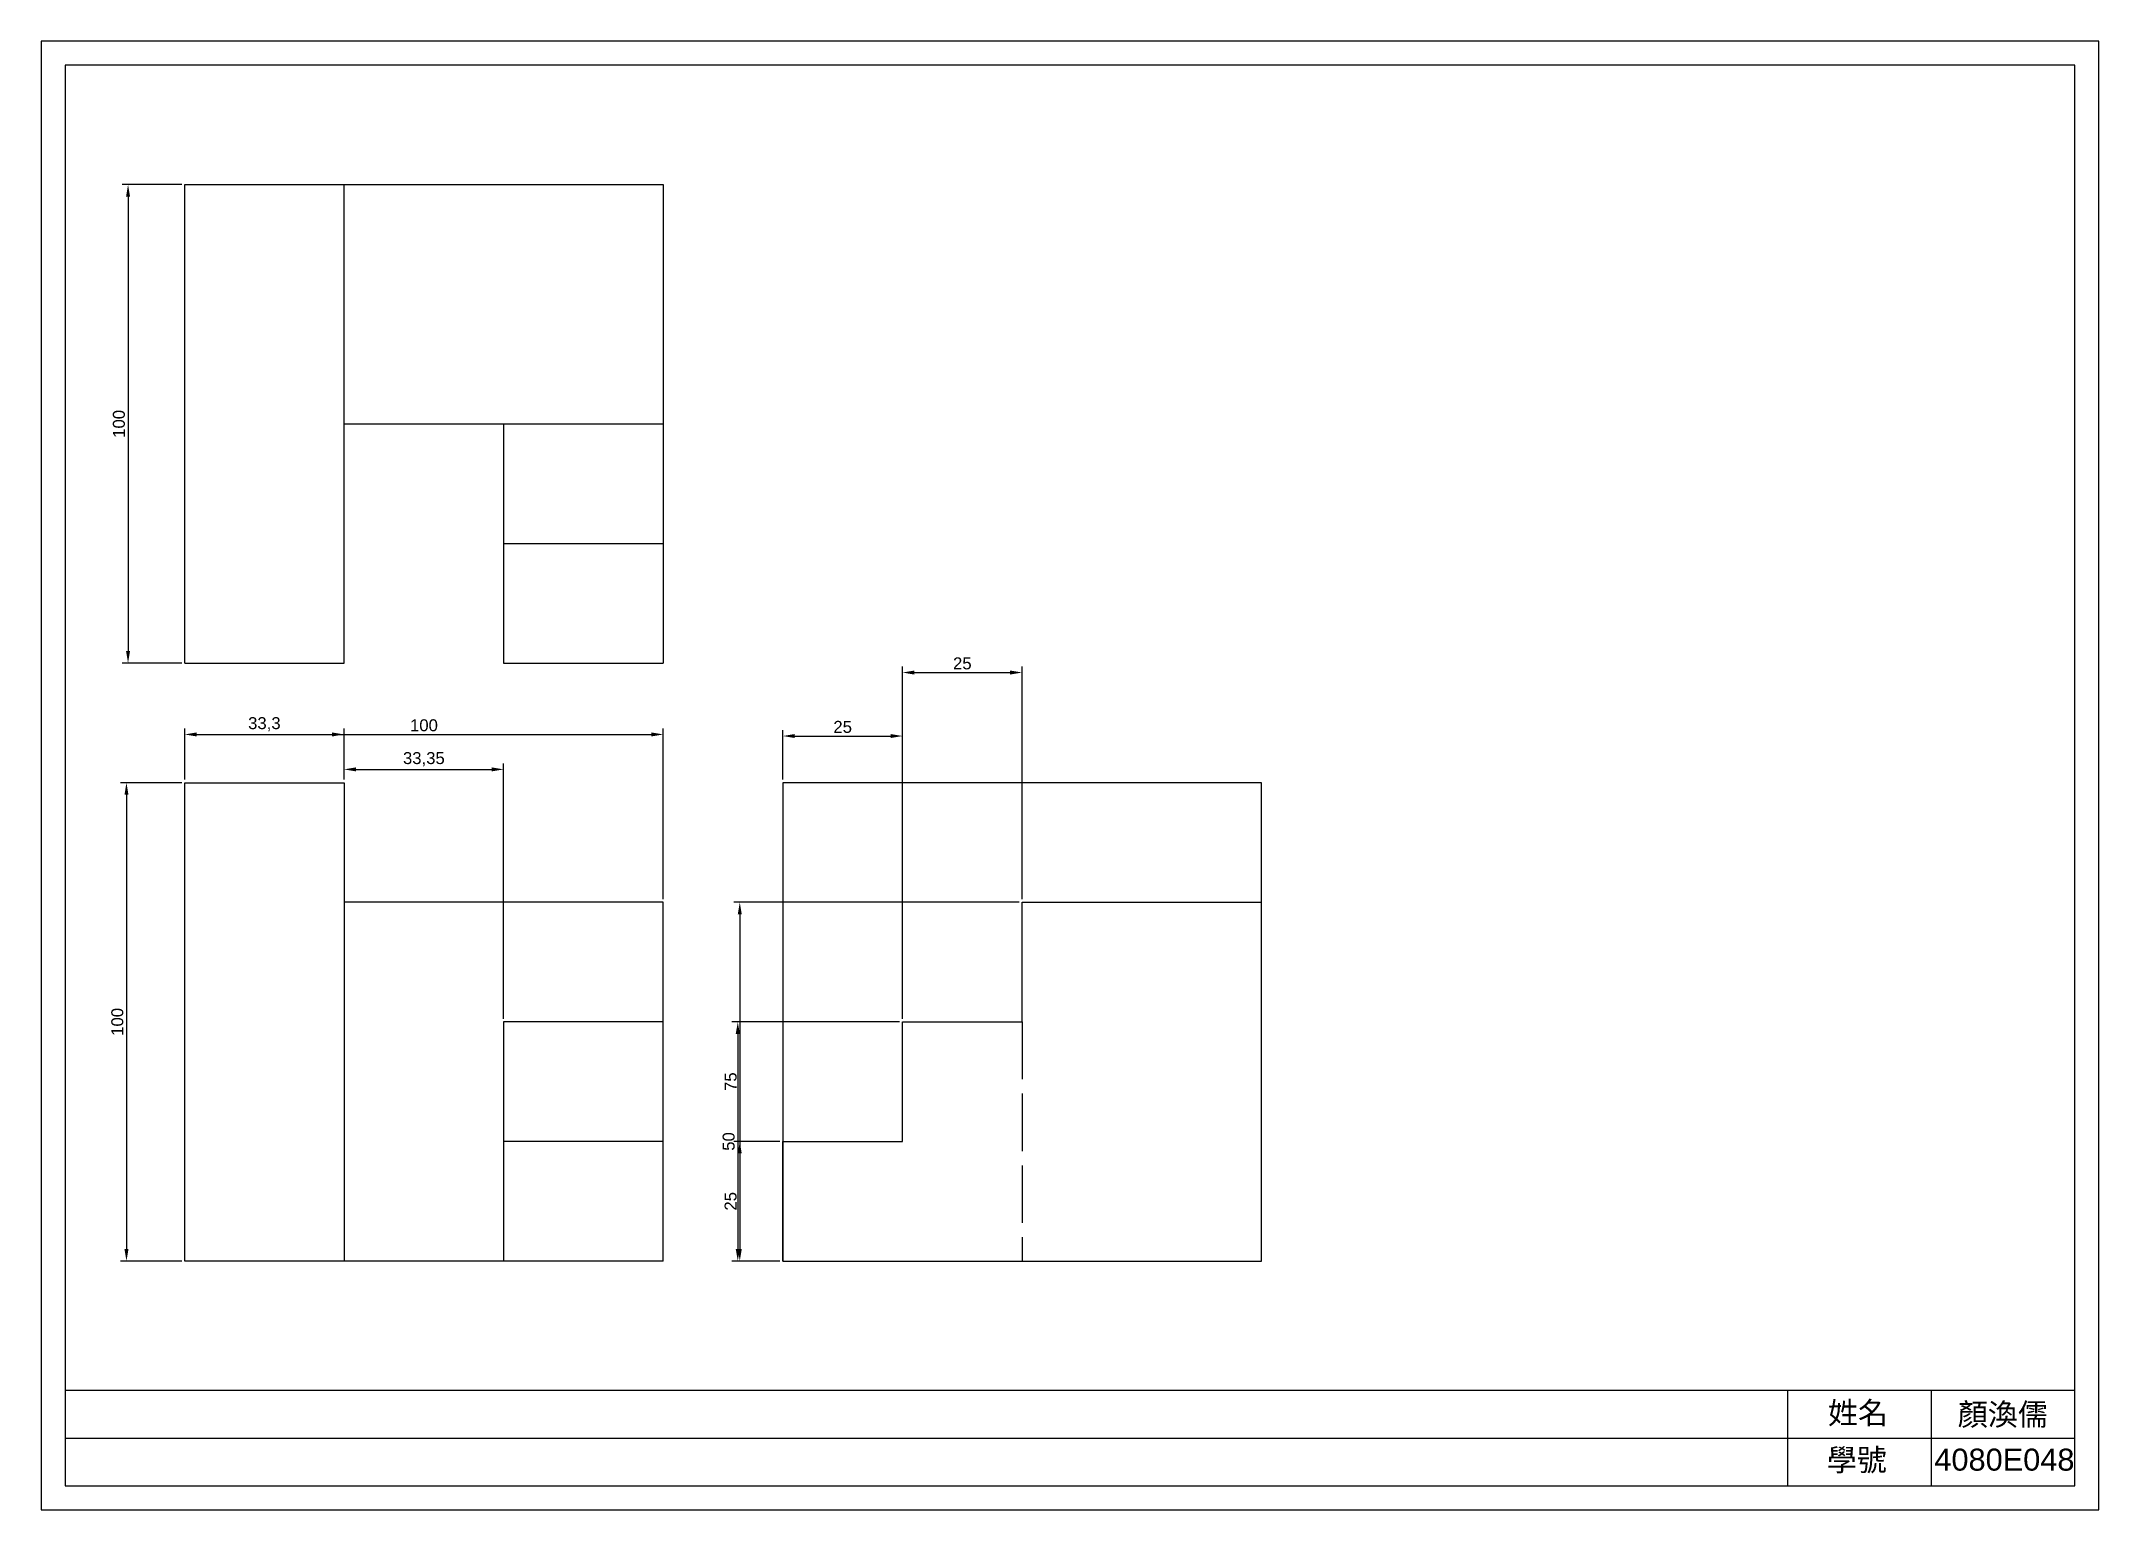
# Model space of a CAD drawing. Header units: millimetres. Extents: x 2904 to 3334, y 1492 to 1799.
import ezdxf

# ---------------------------------------------------------------- set-up
doc = ezdxf.new("R2010")
doc.units = ezdxf.units.MM
doc.linetypes.add('ACAD_ISO02W100', pattern=[15, 12, -3])
doc.styles.get("Standard").update_dxf_attribs({"font": 'arial.ttf'})
doc.dimstyles.new('ISO-25', dxfattribs={"dimtxt": 2.5, "dimasz": 2.5, "dimexe": 1.25, "dimexo": 0.625, "dimtad": 1, "dimtxsty": 'Standard', "dimcen": 2.5, "dimadec": 0, "dimazin": 0, "dimtfac": 1, "dimtmove": 0, "dimatfit": 3, "dimfxl": 1, "dimarcsym": 0})

# ---------------------------------------------------------------- blocks, each defined once
blk = doc.blocks.new('*D23')
at = {"color": 0, "lineweight": -2, "transparency": 16777216}
for p, q in [((2933.48, 1768.95), (2921.01, 1768.95)), ((2922.26, 1766.45), (2922.26, 1671.45)), ((2933.48, 1668.95), (2921.01, 1668.95))]:
    blk.add_line(p, q, dxfattribs=at)
at = {"color": 0, "transparency": 16777216}
for points in [[(2921.85, 1766.45), (2922.68, 1766.45), (2922.26, 1768.95)], [(2921.85, 1671.45), (2922.68, 1671.45), (2922.26, 1668.95)]]:
    blk.add_solid(points, dxfattribs=at)
at = {"layer": 'Defpoints', "color": 0, "transparency": 16777216}
for p in [(2934.1, 1768.95), (2922.26, 1668.95), (2934.1, 1668.95)]:
    blk.add_point(p, dxfattribs=at)
at = {"color": 0, "transparency": 16777216, "insert": (2920.36, 1718.95), "char_height": 2.5, "attachment_point": 5, "rotation": 90}
blk.add_mtext('100', dxfattribs=at)
blk = doc.blocks.new('*D24')
at = {"color": 0, "lineweight": -2, "transparency": 16777216}
for p, q in [((2934.1, 1644.58), (2934.1, 1655.28)), ((2936.6, 1654.03), (3031.6, 1654.03)), ((3034.1, 1619.58), (3034.1, 1655.28))]:
    blk.add_line(p, q, dxfattribs=at)
at = {"color": 0, "transparency": 16777216}
for points in [[(2936.6, 1654.45), (2936.6, 1653.61), (2934.1, 1654.03)], [(3031.6, 1654.45), (3031.6, 1653.61), (3034.1, 1654.03)]]:
    blk.add_solid(points, dxfattribs=at)
at = {"layer": 'Defpoints', "color": 0, "transparency": 16777216}
for p in [(3034.1, 1654.03), (2934.1, 1643.95), (3034.1, 1618.95)]:
    blk.add_point(p, dxfattribs=at)
at = {"color": 0, "transparency": 16777216, "insert": (2984.1, 1655.93), "char_height": 2.5, "attachment_point": 5}
blk.add_mtext('100', dxfattribs=at)
blk = doc.blocks.new('*D25')
at = {"color": 0, "lineweight": -2, "transparency": 16777216}
for p, q in [((2934.1, 1644.58), (2934.1, 1655.28)), ((2936.6, 1654.03), (2964.9, 1654.03)), ((2967.4, 1644.58), (2967.4, 1655.28))]:
    blk.add_line(p, q, dxfattribs=at)
at = {"color": 0, "transparency": 16777216}
for points in [[(2936.6, 1654.45), (2936.6, 1653.61), (2934.1, 1654.03)], [(2964.9, 1654.45), (2964.9, 1653.61), (2967.4, 1654.03)]]:
    blk.add_solid(points, dxfattribs=at)
at = {"layer": 'Defpoints', "color": 0, "transparency": 16777216}
for p in [(2967.4, 1654.03), (2934.1, 1643.95), (2967.4, 1643.95)]:
    blk.add_point(p, dxfattribs=at)
at = {"color": 0, "transparency": 16777216, "insert": (2950.75, 1656.16), "char_height": 2.5, "attachment_point": 5}
blk.add_mtext('33,3', dxfattribs=at)
blk = doc.blocks.new('*D26')
at = {"color": 0, "lineweight": -2, "transparency": 16777216}
for p, q in [((2967.4, 1644.58), (2967.4, 1647.98)), ((3000.75, 1594.58), (3000.75, 1647.98)), ((2969.9, 1646.73), (2998.25, 1646.73))]:
    blk.add_line(p, q, dxfattribs=at)
at = {"color": 0, "transparency": 16777216}
for points in [[(2969.9, 1647.15), (2969.9, 1646.31), (2967.4, 1646.73)], [(2998.25, 1647.15), (2998.25, 1646.31), (3000.75, 1646.73)]]:
    blk.add_solid(points, dxfattribs=at)
at = {"layer": 'Defpoints', "color": 0, "transparency": 16777216}
for p in [(2967.4, 1643.95), (3000.75, 1646.73), (3000.75, 1593.95)]:
    blk.add_point(p, dxfattribs=at)
at = {"color": 0, "transparency": 16777216, "insert": (2984.08, 1648.86), "char_height": 2.5, "attachment_point": 5}
blk.add_mtext('33,35', dxfattribs=at)
blk = doc.blocks.new('*D27')
at = {"color": 0, "lineweight": -2, "transparency": 16777216}
for p, q in [((2933.48, 1643.95), (2920.68, 1643.95)), ((2921.93, 1641.45), (2921.93, 1546.45)), ((2933.48, 1543.95), (2920.68, 1543.95))]:
    blk.add_line(p, q, dxfattribs=at)
at = {"color": 0, "transparency": 16777216}
for points in [[(2921.52, 1641.45), (2922.35, 1641.45), (2921.93, 1643.95)], [(2921.52, 1546.45), (2922.35, 1546.45), (2921.93, 1543.95)]]:
    blk.add_solid(points, dxfattribs=at)
at = {"layer": 'Defpoints', "color": 0, "transparency": 16777216}
for p in [(2934.1, 1643.95), (2921.93, 1543.95), (2934.1, 1543.95)]:
    blk.add_point(p, dxfattribs=at)
at = {"color": 0, "transparency": 16777216, "insert": (2920.03, 1593.95), "char_height": 2.5, "attachment_point": 5, "rotation": 90}
blk.add_mtext('100', dxfattribs=at)
blk = doc.blocks.new('*D28')
at = {"color": 0, "lineweight": -2, "transparency": 16777216}
for p, q in [((3058.48, 1568.95), (3048.85, 1568.95)), ((3050.1, 1566.45), (3050.1, 1546.45)), ((3058.48, 1543.95), (3048.85, 1543.95))]:
    blk.add_line(p, q, dxfattribs=at)
at = {"color": 0, "transparency": 16777216}
for points in [[(3049.68, 1566.45), (3050.51, 1566.45), (3050.1, 1568.95)], [(3049.68, 1546.45), (3050.51, 1546.45), (3050.1, 1543.95)]]:
    blk.add_solid(points, dxfattribs=at)
at = {"layer": 'Defpoints', "color": 0, "transparency": 16777216}
for p in [(3059.1, 1568.95), (3050.1, 1543.95), (3059.1, 1543.95)]:
    blk.add_point(p, dxfattribs=at)
at = {"color": 0, "transparency": 16777216, "insert": (3048.19, 1556.45), "char_height": 2.5, "attachment_point": 5, "rotation": 90}
blk.add_mtext('25', dxfattribs=at)
blk = doc.blocks.new('*D29')
at = {"color": 0, "lineweight": -2, "transparency": 16777216}
for p, q in [((3083.48, 1593.95), (3048.43, 1593.95)), ((3049.68, 1591.45), (3049.68, 1546.45)), ((3058.48, 1543.95), (3048.43, 1543.95))]:
    blk.add_line(p, q, dxfattribs=at)
at = {"color": 0, "transparency": 16777216}
for points in [[(3049.26, 1591.45), (3050.1, 1591.45), (3049.68, 1593.95)], [(3049.26, 1546.45), (3050.1, 1546.45), (3049.68, 1543.95)]]:
    blk.add_solid(points, dxfattribs=at)
at = {"layer": 'Defpoints', "color": 0, "transparency": 16777216}
for p in [(3084.1, 1593.95), (3049.68, 1543.95), (3059.1, 1543.95)]:
    blk.add_point(p, dxfattribs=at)
at = {"color": 0, "transparency": 16777216, "insert": (3047.78, 1568.95), "char_height": 2.5, "attachment_point": 5, "rotation": 90}
blk.add_mtext('50', dxfattribs=at)
blk = doc.blocks.new('*D30')
at = {"color": 0, "lineweight": -2, "transparency": 16777216}
for p, q in [((3108.48, 1618.95), (3048.85, 1618.95)), ((3050.1, 1616.45), (3050.1, 1546.45)), ((3058.48, 1543.95), (3048.85, 1543.95))]:
    blk.add_line(p, q, dxfattribs=at)
at = {"color": 0, "transparency": 16777216}
for points in [[(3049.68, 1616.45), (3050.51, 1616.45), (3050.1, 1618.95)], [(3049.68, 1546.45), (3050.51, 1546.45), (3050.1, 1543.95)]]:
    blk.add_solid(points, dxfattribs=at)
at = {"layer": 'Defpoints', "color": 0, "transparency": 16777216}
for p in [(3109.1, 1618.95), (3050.1, 1543.95), (3059.1, 1543.95)]:
    blk.add_point(p, dxfattribs=at)
at = {"color": 0, "transparency": 16777216, "insert": (3048.2, 1581.45), "char_height": 2.5, "attachment_point": 5, "rotation": 90}
blk.add_mtext('75', dxfattribs=at)
blk = doc.blocks.new('*D32')
at = {"color": 0, "lineweight": -2, "transparency": 16777216}
for p, q in [((3059.1, 1644.58), (3059.1, 1654.95)), ((3061.6, 1653.7), (3081.6, 1653.7)), ((3084.1, 1594.58), (3084.1, 1654.95))]:
    blk.add_line(p, q, dxfattribs=at)
at = {"color": 0, "transparency": 16777216}
for points in [[(3061.6, 1654.12), (3061.6, 1653.28), (3059.1, 1653.7)], [(3081.6, 1654.12), (3081.6, 1653.28), (3084.1, 1653.7)]]:
    blk.add_solid(points, dxfattribs=at)
at = {"layer": 'Defpoints', "color": 0, "transparency": 16777216}
for p in [(3084.1, 1653.7), (3059.1, 1643.95), (3084.1, 1593.95)]:
    blk.add_point(p, dxfattribs=at)
at = {"color": 0, "transparency": 16777216, "insert": (3071.6, 1655.6), "char_height": 2.5, "attachment_point": 5}
blk.add_mtext('25', dxfattribs=at)
blk = doc.blocks.new('*D33')
at = {"color": 0, "lineweight": -2, "transparency": 16777216}
for p, q in [((3084.1, 1594.58), (3084.1, 1668.22)), ((3086.6, 1666.97), (3106.6, 1666.97)), ((3109.1, 1619.58), (3109.1, 1668.22))]:
    blk.add_line(p, q, dxfattribs=at)
at = {"color": 0, "transparency": 16777216}
for points in [[(3086.6, 1667.39), (3086.6, 1666.55), (3084.1, 1666.97)], [(3106.6, 1667.39), (3106.6, 1666.55), (3109.1, 1666.97)]]:
    blk.add_solid(points, dxfattribs=at)
at = {"layer": 'Defpoints', "color": 0, "transparency": 16777216}
for p in [(3109.1, 1666.97), (3109.1, 1618.95), (3084.1, 1593.95)]:
    blk.add_point(p, dxfattribs=at)
at = {"color": 0, "transparency": 16777216, "insert": (3096.6, 1668.87), "char_height": 2.5, "attachment_point": 5}
blk.add_mtext('25', dxfattribs=at)

msp = doc.modelspace()

# ---------------------------------------------------------------- linework, layer by layer
for p, q in [((3329.105, 1793.95), (2909.105, 1793.95)), ((2909.105, 1793.95), (2909.105, 1496.95)), ((3329.105, 1496.95), (3329.105, 1793.95)), ((2934.105, 1768.95), (3034.105, 1768.95)), ((2934.105, 1668.95), (2934.105, 1768.95)), ((2967.405, 1668.95), (2967.405, 1768.95)), ((3034.105, 1768.95), (3034.105, 1668.95)), ((2967.405, 1718.95), (3034.105, 1718.95)), ((3000.755, 1718.95), (3000.755, 1668.95)), ((3000.755, 1693.95), (3034.105, 1693.95)), ((2934.105, 1668.95), (2967.405, 1668.95)), ((3000.755, 1668.95), (3034.105, 1668.95)), ((2934.105, 1543.95), (2934.105, 1643.95)), ((2934.105, 1643.95), (2967.405, 1643.95)), ((2967.405, 1643.95), (2967.405, 1543.95)), ((3159.105, 1643.95), (3059.105, 1643.95)), ((3059.105, 1643.95), (3059.105, 1543.95)), ((3159.105, 1543.95), (3159.105, 1643.95)), ((3000.755, 1618.95), (2967.405, 1618.95)), ((3034.105, 1618.95), (3000.755, 1618.95)), ((3034.105, 1593.95), (3034.105, 1618.95)), ((3109.105, 1593.95), (3109.105, 1618.95)), ((3109.105, 1618.95), (3159.105, 1618.95)), ((3000.755, 1593.95), (3000.755, 1543.95)), ((3034.105, 1593.95), (3000.755, 1593.95)), ((3034.105, 1568.95), (3034.105, 1593.95)), ((3084.105, 1568.95), (3084.105, 1593.95)), ((3084.105, 1593.95), (3109.105, 1593.95)), ((3034.105, 1568.95), (3000.755, 1568.95)), ((3034.105, 1543.95), (3034.105, 1568.95)), ((3059.105, 1543.95), (3059.105, 1568.95)), ((3059.105, 1568.95), (3084.105, 1568.95)), ((3034.105, 1543.95), (2934.105, 1543.95)), ((3059.105, 1543.95), (3159.105, 1543.95)), ((2909.105, 1516.95), (3329.105, 1516.95)), ((3269.105, 1496.95), (3269.105, 1516.95)), ((3299.105, 1496.95), (3299.105, 1516.95)), ((2909.105, 1506.95), (3329.105, 1506.95)), ((2909.105, 1496.95), (3329.105, 1496.95))]:
    msp.add_line(p, q)
at = {"linetype": 'ACAD_ISO02W100'}
msp.add_line((3109.105, 1593.95), (3109.105, 1543.95), dxfattribs=at)
msp.add_lwpolyline([(2904.105, 1491.95), (3334.105, 1491.95), (3334.105, 1798.95), (2904.105, 1798.95)], close=True)

# ---------------------------------------------------------------- texts
for s, p in [('姓名', (3277.501, 1509.911)), ('顏渙儒', (3304.634, 1509.609)), ('學號', (3277.264, 1500.075)), ('4080E048', (3299.731, 1500.147))]:
    msp.add_text(s, height=4.5965).set_placement(p)

# ---------------------------------------------------------------- dimensions: what is measured, and where the dimension line sits
at = {"color": 150}
for base, p1, p2, picture, middle in [((2922.264, 1668.95), (2934.105, 1768.95), (2934.105, 1668.95), '*D23', (2920.363, 1718.95)), ((2921.933, 1543.95), (2934.105, 1643.95), (2934.105, 1543.95), '*D27', (2920.031, 1593.95)), ((3050.095, 1543.95), (3109.105, 1618.95), (3059.105, 1543.95), '*D30', (3048.199, 1581.45)), ((3049.679, 1543.95), (3084.105, 1593.95), (3059.105, 1543.95), '*D29', (3047.777, 1568.95)), ((3050.095, 1543.95), (3059.105, 1568.95), (3059.105, 1543.95), '*D28', (3048.194, 1556.45))]:
    dim = msp.add_linear_dim(base=base, p1=p1, p2=p2, angle=90, dimstyle='ISO-25', dxfattribs=at)
    dim.commit()
    dim.dimension.update_dxf_attribs({"geometry": picture, "text_midpoint": middle})
for base, p1, p2, picture, middle in [((3109.105, 1666.97), (3084.105, 1593.95), (3109.105, 1618.95), '*D33', (3096.605, 1668.871)), ((2967.405, 1654.03), (2934.105, 1643.95), (2967.405, 1643.95), '*D25', (2950.755, 1656.158)), ((3034.105, 1654.03), (2934.105, 1643.95), (3034.105, 1618.95), '*D24', (2984.105, 1655.932)), ((3084.105, 1653.699), (3059.105, 1643.95), (3084.105, 1593.95), '*D32', (3071.605, 1655.6)), ((3000.755, 1646.731), (2967.405, 1643.95), (3000.755, 1593.95), '*D26', (2984.08, 1648.859))]:
    dim = msp.add_linear_dim(base=base, p1=p1, p2=p2, dimstyle='ISO-25', dxfattribs=at)
    dim.commit()
    dim.dimension.update_dxf_attribs({"geometry": picture, "text_midpoint": middle})

doc.saveas('drawing.dxf')
